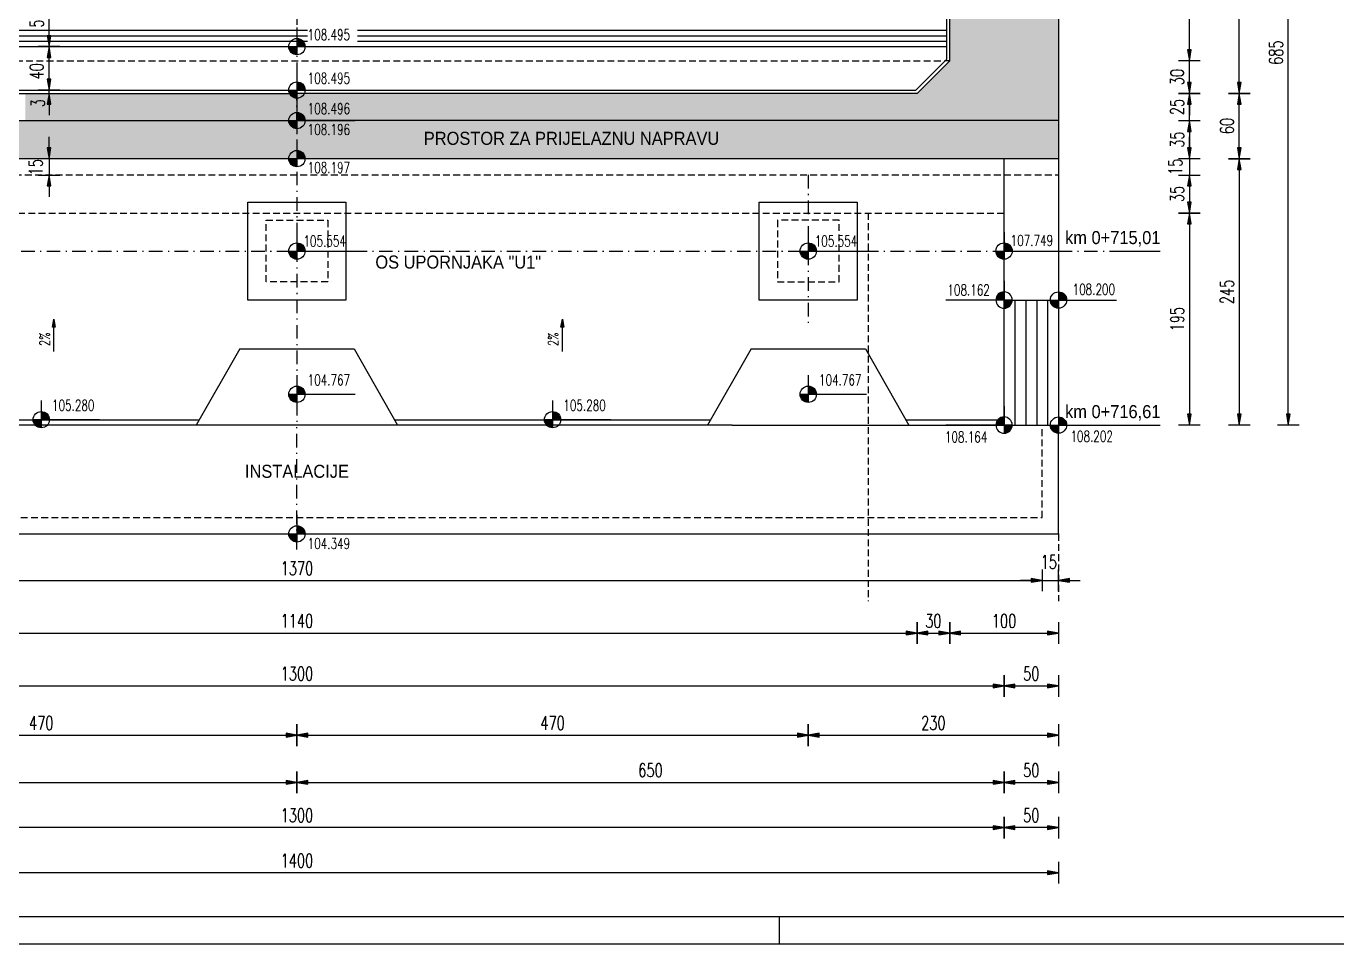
# Model space of a CAD drawing. Extents: x 4294 to 9958, y 64482 to 68154.
# Drawn here: x 7415 to 8620, y 64482 to 65325 of the extents above; entities that cross this region are included whole.
import ezdxf
from ezdxf.enums import TextEntityAlignment as Align

# ---------------------------------------------------------------- set-up
doc = ezdxf.new("R2010")
doc.units = 0
doc.header["$LTSCALE"] = 50
doc.header["$PDMODE"] = 34
doc.header["$PDSIZE"] = 5
doc.linetypes.add('CENTER', pattern=[0.47, 0.25, -0.1, 0.02, -0.1])
doc.linetypes.add('HIDDEN2', pattern=[0.1875, 0.125, -0.0625])
doc.layers.get('DEFPOINTS').update_dxf_attribs({"linetype": 'CONTINUOUS'})
for name, color, linetype in [('BETON', 7, 'CONTINUOUS'), ('BETON tan', 40, 'CONTINUOUS'), ('FILE', 8, 'CONTINUOUS'), ('KOTE', 4, 'CONTINUOUS'), ('NEVIDLJIVO', 9, 'HIDDEN2'), ('OSI', 2, 'CENTER'), ('POM', 9, 'CONTINUOUS'), ('TANKO', 8, 'CONTINUOUS'), ('TEKST', 7, 'CONTINUOUS')]:
    doc.layers.add(name, color=color, linetype=linetype)
doc.styles.add('KOTE', font='romans.shx', dxfattribs={"width": 0.7})
doc.styles.get("Standard").update_dxf_attribs({"font": 'romans.shx', "width": 0.9})
doc.dimstyles.new('M50', dxfattribs={"dimscale": 100, "dimtxt": 0.125, "dimasz": 0.1, "dimexe": 0.4, "dimexo": 2, "dimgap": 0.05, "dimtad": 1, "dimdec": 1, "dimrnd": 0.01, "dimdsep": 46, "dimtxsty": 'KOTE', "dimblk1": 'S', "dimblk2": 'S', "dimsah": 1, "dimcen": 0.4, "dimdle": 0.4, "dimse1": 1, "dimse2": 1, "dimclrd": 8, "dimclre": 251, "dimclrt": 4, "dimadec": 0, "dimazin": 0, "dimtfac": 1, "dimtdec": 1, "dimtmove": 2, "dimatfit": 3, "dimldrblk": 'S', "dimfxl": 0, "dimtvp": 1, "dimtolj": 1, "dimtzin": 4, "dimarcsym": 0})

# ---------------------------------------------------------------- blocks, each defined once
blk = doc.blocks.new('S')
at = {"layer": 'KOTE', "color": 9}
blk.add_line((0, 1), (0, -1), dxfattribs=at)
blk.add_lwpolyline([(-1, 0.17), (-1, -0.17), (0, 0)], close=True, dxfattribs=at)
at = {"layer": 'KOTE', "color": 9, "linetype": 'ByBlock'}
blk.add_solid([(-1, 0.17), (-1, -0.17), (0, 0)], dxfattribs=at)
blk = doc.blocks.new('*D478')
at = {"layer": 'DEFPOINTS', "color": 0}
for p in [(8234, 65263.4), (8484.3, 65263.4), (8364, 65238.4)]:
    blk.add_point(p, dxfattribs=at)
at = {"layer": 'POM', "color": 8, "lineweight": -2}
for p, q in [((8484.3, 65273.4), (8484.3, 65283.4)), ((8484.3, 65238.4), (8484.3, 65263.4)), ((8484.3, 65228.4), (8484.3, 65218.4))]:
    blk.add_line(p, q, dxfattribs=at)
at = {"layer": 'POM', "color": 8, "lineweight": -2, "xscale": 10, "yscale": 10, "zscale": 10}
for p, rotation in [((8484.3, 65263.4), 270), ((8484.3, 65238.4), 90)]:
    blk.add_blockref('S', p, dxfattribs=dict(at, rotation=rotation))
at = {"layer": 'POM', "color": 4, "insert": (8473.1, 65250.9), "char_height": 12.5, "attachment_point": 5, "rotation": 90, "style": 'KOTE'}
blk.add_mtext('\\A1;25', dxfattribs=at)
blk = doc.blocks.new('*D479')
at = {"layer": 'DEFPOINTS', "color": 0}
for p in [(8234, 65263.4), (8530.2, 65263.4), (8364, 65203.4)]:
    blk.add_point(p, dxfattribs=at)
at = {"layer": 'POM', "color": 8, "lineweight": -2}
blk.add_line((8530.2, 65213.4), (8530.2, 65253.4), dxfattribs=at)
at = {"layer": 'POM', "color": 8, "lineweight": -2, "xscale": 10, "yscale": 10, "zscale": 10}
for p, rotation in [((8530.2, 65263.4), 90), ((8530.2, 65203.4), 270)]:
    blk.add_blockref('S', p, dxfattribs=dict(at, rotation=rotation))
at = {"layer": 'POM', "color": 4, "insert": (8518.9, 65233.4), "char_height": 12.5, "attachment_point": 5, "rotation": 90, "style": 'KOTE'}
blk.add_mtext('\\A1;60', dxfattribs=at)
blk = doc.blocks.new('*D480')
at = {"layer": 'DEFPOINTS', "color": 0}
for p in [(8364, 65643.4), (8530.2, 65643.4), (8234, 65263.4)]:
    blk.add_point(p, dxfattribs=at)
at = {"layer": 'POM', "color": 8, "lineweight": -2}
blk.add_line((8530.2, 65273.4), (8530.2, 65633.4), dxfattribs=at)
at = {"layer": 'POM', "color": 8, "lineweight": -2, "xscale": 10, "yscale": 10, "zscale": 10}
for p, rotation in [((8530.2, 65643.4), 90), ((8530.2, 65263.4), 270)]:
    blk.add_blockref('S', p, dxfattribs=dict(at, rotation=rotation))
at = {"layer": 'POM', "color": 4, "insert": (8518.9, 65453.4), "char_height": 12.5, "attachment_point": 5, "rotation": 90, "style": 'KOTE'}
blk.add_mtext('\\A1;380', dxfattribs=at)
blk = doc.blocks.new('*D481')
at = {"layer": 'DEFPOINTS', "color": 0}
for p in [(8264, 65293.4), (8484.3, 65293.4), (8234, 65263.4)]:
    blk.add_point(p, dxfattribs=at)
at = {"layer": 'POM', "color": 8, "lineweight": -2}
for p, q in [((8484.3, 65303.4), (8484.3, 65313.4)), ((8484.3, 65263.4), (8484.3, 65293.4)), ((8484.3, 65253.4), (8484.3, 65243.4))]:
    blk.add_line(p, q, dxfattribs=at)
at = {"layer": 'POM', "color": 8, "lineweight": -2, "xscale": 10, "yscale": 10, "zscale": 10}
for p, rotation in [((8484.3, 65293.4), 270), ((8484.3, 65263.4), 90)]:
    blk.add_blockref('S', p, dxfattribs=dict(at, rotation=rotation))
at = {"layer": 'POM', "color": 4, "insert": (8473.1, 65278.4), "char_height": 12.5, "attachment_point": 5, "rotation": 90, "style": 'KOTE'}
blk.add_mtext('\\A1;30', dxfattribs=at)
blk = doc.blocks.new('*D482')
at = {"layer": 'DEFPOINTS', "color": 0}
for p in [(8364, 65643.4), (8575.2, 65643.4), (8364, 64958.4)]:
    blk.add_point(p, dxfattribs=at)
at = {"layer": 'POM', "color": 8, "lineweight": -2}
blk.add_line((8575.2, 64968.4), (8575.2, 65633.4), dxfattribs=at)
at = {"layer": 'POM', "color": 8, "lineweight": -2, "xscale": 10, "yscale": 10, "zscale": 10}
for p, rotation in [((8575.2, 65643.4), 90), ((8575.2, 64958.4), 270)]:
    blk.add_blockref('S', p, dxfattribs=dict(at, rotation=rotation))
at = {"layer": 'POM', "color": 4, "insert": (8563.9, 65300.9), "char_height": 12.5, "attachment_point": 5, "rotation": 90, "style": 'KOTE'}
blk.add_mtext('\\A1;685', dxfattribs=at)
blk = doc.blocks.new('A$C113171CC')
at = {"layer": 'POM'}
for p, q in [((-161.3, 56.6), (-161.3, 31.6)), ((-168.8, 39.1), (-107.9, 39.1))]:
    blk.add_line(p, q, dxfattribs=at)
at = {"layer": 'POM', "const_width": 7.5}
for points in [[(-165.1, 39.1, 0.414214), (-161.3, 35.3, 0.414214)], [(-157.6, 39.1, 0.414214), (-161.3, 42.8, 1)]]:
    blk.add_lwpolyline(points, format="xyb", dxfattribs=at)
at = {"layer": 'POM'}
blk.add_circle((-161.3, 39.1), 7.5, dxfattribs=at)
blk = doc.blocks.new('STR')
at = {"layer": 'KOTE', "color": 9}
blk.add_lwpolyline([(-1, 0.17), (-1, -0.17), (0, 0)], close=True, dxfattribs=at)
at = {"layer": 'KOTE', "color": 9, "linetype": 'ByBlock'}
blk.add_solid([(-1, 0.17), (-1, -0.17), (0, 0)], dxfattribs=at)
blk = doc.blocks.new('*D489')
at = {"layer": 'BETON tan', "color": 8, "lineweight": -2}
blk.add_line((8484.3, 65228.4), (8484.3, 65213.4), dxfattribs=at)
at = {"layer": 'DEFPOINTS', "color": 0}
for p in [(8364, 65238.4), (8364, 65203.4), (8484.3, 65203.4)]:
    blk.add_point(p, dxfattribs=at)
at = {"layer": 'BETON tan', "color": 8, "lineweight": -2, "xscale": 10, "yscale": 10, "zscale": 10}
for p, rotation in [((8484.3, 65238.4), 90), ((8484.3, 65203.4), 270)]:
    blk.add_blockref('S', p, dxfattribs=dict(at, rotation=rotation))
at = {"layer": 'BETON tan', "color": 4, "insert": (8473.1, 65220.9), "char_height": 12.5, "attachment_point": 5, "rotation": 90, "style": 'KOTE'}
blk.add_mtext('\\A1;35', dxfattribs=at)
blk = doc.blocks.new('*D490')
at = {"layer": 'BETON tan', "color": 8, "lineweight": -2}
blk.add_line((8484.3, 65143.4), (8484.3, 64968.4), dxfattribs=at)
at = {"layer": 'DEFPOINTS', "color": 0}
for p in [(8314, 65153.4), (8364, 64958.4), (8484.3, 64958.4)]:
    blk.add_point(p, dxfattribs=at)
at = {"layer": 'BETON tan', "color": 8, "lineweight": -2, "xscale": 10, "yscale": 10, "zscale": 10}
for p, rotation in [((8484.3, 65153.4), 90), ((8484.3, 64958.4), 270)]:
    blk.add_blockref('S', p, dxfattribs=dict(at, rotation=rotation))
at = {"layer": 'BETON tan', "color": 4, "insert": (8473.1, 65055.9), "char_height": 12.5, "attachment_point": 5, "rotation": 90, "style": 'KOTE'}
blk.add_mtext('\\A1;195', dxfattribs=at)
blk = doc.blocks.new('*D491')
at = {"layer": 'BETON tan', "color": 8, "lineweight": -2}
blk.add_line((8530.2, 65193.4), (8530.2, 64968.4), dxfattribs=at)
at = {"layer": 'DEFPOINTS', "color": 0}
for p in [(8364, 65203.4), (8457.5, 64958.4), (8530.2, 64958.4)]:
    blk.add_point(p, dxfattribs=at)
at = {"layer": 'BETON tan', "color": 8, "lineweight": -2, "xscale": 10, "yscale": 10, "zscale": 10}
for p, rotation in [((8530.2, 65203.4), 90), ((8530.2, 64958.4), 270)]:
    blk.add_blockref('S', p, dxfattribs=dict(at, rotation=rotation))
at = {"layer": 'BETON tan', "color": 4, "insert": (8518.9, 65080.9), "char_height": 12.5, "attachment_point": 5, "rotation": 90, "style": 'KOTE'}
blk.add_mtext('\\A1;245', dxfattribs=at)
blk = doc.blocks.new('*D492')
at = {"layer": 'BETON tan', "color": 8, "lineweight": -2}
blk.add_line((7104, 64767.3), (8224, 64767.3), dxfattribs=at)
at = {"layer": 'DEFPOINTS', "color": 0}
for p in [(7094, 65263.4), (8234, 65263.4), (8234, 64767.3)]:
    blk.add_point(p, dxfattribs=at)
at = {"layer": 'BETON tan', "color": 8, "lineweight": -2, "xscale": 10, "yscale": 10, "zscale": 10, "rotation": 180}
blk.add_blockref('S', (7094, 64767.3), dxfattribs=at)
at = {"layer": 'BETON tan', "color": 8, "lineweight": -2, "xscale": 10, "yscale": 10, "zscale": 10}
blk.add_blockref('S', (8234, 64767.3), dxfattribs=at)
at = {"layer": 'BETON tan', "color": 4, "insert": (7664, 64778.5), "char_height": 12.5, "attachment_point": 5, "style": 'KOTE'}
blk.add_mtext('\\A1;1140', dxfattribs=at)
blk = doc.blocks.new('*D493')
at = {"layer": 'BETON tan', "color": 8, "lineweight": -2}
blk.add_line((8244, 64767.3), (8254, 64767.3), dxfattribs=at)
at = {"layer": 'DEFPOINTS', "color": 0}
for p in [(8264, 65293.4), (8234, 65263.4), (8264, 64767.3)]:
    blk.add_point(p, dxfattribs=at)
at = {"layer": 'BETON tan', "color": 8, "lineweight": -2, "xscale": 10, "yscale": 10, "zscale": 10, "rotation": 180}
blk.add_blockref('S', (8234, 64767.3), dxfattribs=at)
at = {"layer": 'BETON tan', "color": 8, "lineweight": -2, "xscale": 10, "yscale": 10, "zscale": 10}
blk.add_blockref('S', (8264, 64767.3), dxfattribs=at)
at = {"layer": 'BETON tan', "color": 4, "insert": (8249, 64778.5), "char_height": 12.5, "attachment_point": 5, "style": 'KOTE'}
blk.add_mtext('\\A1;30', dxfattribs=at)
blk = doc.blocks.new('*D495')
at = {"layer": 'DEFPOINTS', "color": 0}
for p in [(7194, 65048.4), (7664, 64928.4), (7664, 64673.4)]:
    blk.add_point(p, dxfattribs=at)
at = {"layer": 'POM', "color": 8, "lineweight": -2}
blk.add_line((7204, 64673.4), (7654, 64673.4), dxfattribs=at)
at = {"layer": 'POM', "color": 8, "lineweight": -2, "xscale": 10, "yscale": 10, "zscale": 10, "rotation": 180}
blk.add_blockref('S', (7194, 64673.4), dxfattribs=at)
at = {"layer": 'POM', "color": 8, "lineweight": -2, "xscale": 10, "yscale": 10, "zscale": 10}
blk.add_blockref('S', (7664, 64673.4), dxfattribs=at)
at = {"layer": 'POM', "color": 4, "insert": (7429, 64684.7), "char_height": 12.5, "attachment_point": 5, "style": 'KOTE'}
blk.add_mtext('\\A1;470', dxfattribs=at)
blk = doc.blocks.new('*D496')
at = {"layer": 'DEFPOINTS', "color": 0}
for p in [(8134, 65048.4), (7664, 64928.4), (8134, 64673.4)]:
    blk.add_point(p, dxfattribs=at)
at = {"layer": 'POM', "color": 8, "lineweight": -2}
blk.add_line((7674, 64673.4), (8124, 64673.4), dxfattribs=at)
at = {"layer": 'POM', "color": 8, "lineweight": -2, "xscale": 10, "yscale": 10, "zscale": 10, "rotation": 180}
blk.add_blockref('S', (7664, 64673.4), dxfattribs=at)
at = {"layer": 'POM', "color": 8, "lineweight": -2, "xscale": 10, "yscale": 10, "zscale": 10}
blk.add_blockref('S', (8134, 64673.4), dxfattribs=at)
at = {"layer": 'POM', "color": 4, "insert": (7899, 64684.7), "char_height": 12.5, "attachment_point": 5, "style": 'KOTE'}
blk.add_mtext('\\A1;470', dxfattribs=at)
blk = doc.blocks.new('*D497')
at = {"layer": 'DEFPOINTS', "color": 0}
for p in [(8134, 65048.4), (8364, 64858.4), (8364, 64673.4)]:
    blk.add_point(p, dxfattribs=at)
at = {"layer": 'POM', "color": 8, "lineweight": -2}
blk.add_line((8144, 64673.4), (8354, 64673.4), dxfattribs=at)
at = {"layer": 'POM', "color": 8, "lineweight": -2, "xscale": 10, "yscale": 10, "zscale": 10, "rotation": 180}
blk.add_blockref('S', (8134, 64673.4), dxfattribs=at)
at = {"layer": 'POM', "color": 8, "lineweight": -2, "xscale": 10, "yscale": 10, "zscale": 10}
blk.add_blockref('S', (8364, 64673.4), dxfattribs=at)
at = {"layer": 'POM', "color": 4, "insert": (8249, 64684.7), "char_height": 12.5, "attachment_point": 5, "style": 'KOTE'}
blk.add_mtext('\\A1;230', dxfattribs=at)
blk = doc.blocks.new('*D498')
at = {"layer": 'BETON tan', "color": 8, "lineweight": -2}
blk.add_line((7024, 64718.7), (8304, 64718.7), dxfattribs=at)
at = {"layer": 'DEFPOINTS', "color": 0}
for p in [(7014, 65203.4), (8314, 64958.4), (8314, 64718.7)]:
    blk.add_point(p, dxfattribs=at)
at = {"layer": 'BETON tan', "color": 8, "lineweight": -2, "xscale": 10, "yscale": 10, "zscale": 10, "rotation": 180}
blk.add_blockref('S', (7014, 64718.7), dxfattribs=at)
at = {"layer": 'BETON tan', "color": 8, "lineweight": -2, "xscale": 10, "yscale": 10, "zscale": 10}
blk.add_blockref('S', (8314, 64718.7), dxfattribs=at)
at = {"layer": 'BETON tan', "color": 4, "insert": (7664, 64730), "char_height": 12.5, "attachment_point": 5, "style": 'KOTE'}
blk.add_mtext('\\A1;1300', dxfattribs=at)
blk = doc.blocks.new('*D499')
at = {"layer": 'BETON tan', "color": 8, "lineweight": -2}
blk.add_line((8324, 64718.7), (8354, 64718.7), dxfattribs=at)
at = {"layer": 'DEFPOINTS', "color": 0}
for p in [(8314, 64958.4), (8364, 64858.4), (8364, 64718.7)]:
    blk.add_point(p, dxfattribs=at)
at = {"layer": 'BETON tan', "color": 8, "lineweight": -2, "xscale": 10, "yscale": 10, "zscale": 10, "rotation": 180}
blk.add_blockref('S', (8314, 64718.7), dxfattribs=at)
at = {"layer": 'BETON tan', "color": 8, "lineweight": -2, "xscale": 10, "yscale": 10, "zscale": 10}
blk.add_blockref('S', (8364, 64718.7), dxfattribs=at)
at = {"layer": 'BETON tan', "color": 4, "insert": (8339, 64730), "char_height": 12.5, "attachment_point": 5, "style": 'KOTE'}
blk.add_mtext('\\A1;50', dxfattribs=at)
blk = doc.blocks.new('*D500')
at = {"layer": 'BETON tan', "color": 8, "lineweight": -2}
blk.add_line((7024, 64630), (7654, 64630), dxfattribs=at)
at = {"layer": 'DEFPOINTS', "color": 0}
for p in [(7014, 64958.4), (7664, 64928.4), (7664, 64630)]:
    blk.add_point(p, dxfattribs=at)
at = {"layer": 'BETON tan', "color": 8, "lineweight": -2, "xscale": 10, "yscale": 10, "zscale": 10, "rotation": 180}
blk.add_blockref('S', (7014, 64630), dxfattribs=at)
at = {"layer": 'BETON tan', "color": 8, "lineweight": -2, "xscale": 10, "yscale": 10, "zscale": 10}
blk.add_blockref('S', (7664, 64630), dxfattribs=at)
at = {"layer": 'BETON tan', "color": 4, "insert": (7339, 64641.2), "char_height": 12.5, "attachment_point": 5, "style": 'KOTE'}
blk.add_mtext('\\A1;650', dxfattribs=at)
blk = doc.blocks.new('*D501')
at = {"layer": 'BETON tan', "color": 8, "lineweight": -2}
blk.add_line((7674, 64630), (8304, 64630), dxfattribs=at)
at = {"layer": 'DEFPOINTS', "color": 0}
for p in [(8314, 64958.4), (7664, 64928.4), (8314, 64630)]:
    blk.add_point(p, dxfattribs=at)
at = {"layer": 'BETON tan', "color": 8, "lineweight": -2, "xscale": 10, "yscale": 10, "zscale": 10, "rotation": 180}
blk.add_blockref('S', (7664, 64630), dxfattribs=at)
at = {"layer": 'BETON tan', "color": 8, "lineweight": -2, "xscale": 10, "yscale": 10, "zscale": 10}
blk.add_blockref('S', (8314, 64630), dxfattribs=at)
at = {"layer": 'BETON tan', "color": 4, "insert": (7989, 64641.2), "char_height": 12.5, "attachment_point": 5, "style": 'KOTE'}
blk.add_mtext('\\A1;650', dxfattribs=at)
blk = doc.blocks.new('*D502')
at = {"layer": 'BETON tan', "color": 8, "lineweight": -2}
blk.add_line((8324, 64630), (8354, 64630), dxfattribs=at)
at = {"layer": 'DEFPOINTS', "color": 0}
for p in [(8314, 64958.4), (8364, 64858.4), (8364, 64630)]:
    blk.add_point(p, dxfattribs=at)
at = {"layer": 'BETON tan', "color": 8, "lineweight": -2, "xscale": 10, "yscale": 10, "zscale": 10, "rotation": 180}
blk.add_blockref('S', (8314, 64630), dxfattribs=at)
at = {"layer": 'BETON tan', "color": 8, "lineweight": -2, "xscale": 10, "yscale": 10, "zscale": 10}
blk.add_blockref('S', (8364, 64630), dxfattribs=at)
at = {"layer": 'BETON tan', "color": 4, "insert": (8339, 64641.2), "char_height": 12.5, "attachment_point": 5, "style": 'KOTE'}
blk.add_mtext('\\A1;50', dxfattribs=at)
blk = doc.blocks.new('*D503')
at = {"layer": 'BETON tan', "color": 8, "lineweight": -2}
blk.add_line((8354, 64588.4), (8324, 64588.4), dxfattribs=at)
at = {"layer": 'DEFPOINTS', "color": 0}
for p in [(8314, 64958.4), (8364, 64858.4), (8314, 64588.4)]:
    blk.add_point(p, dxfattribs=at)
at = {"layer": 'BETON tan', "color": 8, "lineweight": -2, "xscale": 10, "yscale": 10, "zscale": 10, "rotation": 180}
blk.add_blockref('S', (8314, 64588.4), dxfattribs=at)
at = {"layer": 'BETON tan', "color": 8, "lineweight": -2, "xscale": 10, "yscale": 10, "zscale": 10}
blk.add_blockref('S', (8364, 64588.4), dxfattribs=at)
at = {"layer": 'BETON tan', "color": 4, "insert": (8339, 64599.7), "char_height": 12.5, "attachment_point": 5, "style": 'KOTE'}
blk.add_mtext('\\A1;50', dxfattribs=at)
blk = doc.blocks.new('*D504')
at = {"layer": 'BETON tan', "color": 8, "lineweight": -2}
blk.add_line((8304, 64588.4), (7024, 64588.4), dxfattribs=at)
at = {"layer": 'DEFPOINTS', "color": 0}
for p in [(7014, 64958.4), (8314, 64958.4), (7014, 64588.4)]:
    blk.add_point(p, dxfattribs=at)
at = {"layer": 'BETON tan', "color": 8, "lineweight": -2, "xscale": 10, "yscale": 10, "zscale": 10, "rotation": 180}
blk.add_blockref('S', (7014, 64588.4), dxfattribs=at)
at = {"layer": 'BETON tan', "color": 8, "lineweight": -2, "xscale": 10, "yscale": 10, "zscale": 10}
blk.add_blockref('S', (8314, 64588.4), dxfattribs=at)
at = {"layer": 'BETON tan', "color": 4, "insert": (7664, 64599.7), "char_height": 12.5, "attachment_point": 5, "style": 'KOTE'}
blk.add_mtext('\\A1;1300', dxfattribs=at)
blk = doc.blocks.new('*D506')
at = {"layer": 'BETON tan', "color": 8, "lineweight": -2}
for p, q in [((7436.2, 65213.4), (7436.2, 65223.4)), ((7436.2, 65203.4), (7436.2, 65188.4)), ((7436.2, 65178.4), (7436.2, 65168.4))]:
    blk.add_line(p, q, dxfattribs=at)
at = {"layer": 'DEFPOINTS', "color": 0}
for p in [(7436.8, 65203.4), (7436.2, 65188.4), (7436.8, 65188.4)]:
    blk.add_point(p, dxfattribs=at)
at = {"layer": 'BETON tan', "color": 8, "lineweight": -2, "xscale": 10, "yscale": 10, "zscale": 10}
for p, rotation in [((7436.2, 65203.4), 270), ((7436.2, 65188.4), 90)]:
    blk.add_blockref('S', p, dxfattribs=dict(at, rotation=rotation))
at = {"layer": 'BETON tan', "color": 4, "insert": (7424, 65195.6), "char_height": 12.5, "attachment_point": 5, "rotation": 90, "style": 'KOTE'}
blk.add_mtext('\\A1;15', dxfattribs=at)
blk = doc.blocks.new('*D507')
at = {"layer": 'BETON tan', "color": 8, "lineweight": -2}
blk.add_line((8484.3, 65303.4), (8484.3, 65633.4), dxfattribs=at)
at = {"layer": 'DEFPOINTS', "color": 0}
for p in [(8457.5, 65643.4), (8484.3, 65643.4), (8264, 65293.4)]:
    blk.add_point(p, dxfattribs=at)
at = {"layer": 'BETON tan', "color": 8, "lineweight": -2, "xscale": 10, "yscale": 10, "zscale": 10}
for p, rotation in [((8484.3, 65643.4), 90), ((8484.3, 65293.4), 270)]:
    blk.add_blockref('S', p, dxfattribs=dict(at, rotation=rotation))
at = {"layer": 'BETON tan', "color": 4, "insert": (8473.1, 65468.4), "char_height": 12.5, "attachment_point": 5, "rotation": 90, "style": 'KOTE'}
blk.add_mtext('\\A1;350', dxfattribs=at)
blk = doc.blocks.new('*D508')
at = {"layer": 'BETON tan', "color": 8, "lineweight": -2}
for p, q in [((7436.2, 65276.4), (7436.2, 65286.4)), ((7436.2, 65263.4), (7436.2, 65266.4)), ((7436.2, 65253.4), (7436.2, 65243.4))]:
    blk.add_line(p, q, dxfattribs=at)
at = {"layer": 'DEFPOINTS', "color": 0}
for p in [(7436.2, 65266.4), (7440.2, 65266.4), (7440.2, 65263.4)]:
    blk.add_point(p, dxfattribs=at)
at = {"layer": 'BETON tan', "color": 8, "lineweight": -2, "xscale": 10, "yscale": 10, "zscale": 10}
for p, rotation in [((7436.2, 65266.4), 270), ((7436.2, 65263.4), 90)]:
    blk.add_blockref('S', p, dxfattribs=dict(at, rotation=rotation))
at = {"layer": 'BETON tan', "color": 4, "insert": (7425.9, 65254.4), "char_height": 12.5, "attachment_point": 5, "rotation": 90, "style": 'KOTE'}
blk.add_mtext('\\A1;3', dxfattribs=at)
blk = doc.blocks.new('*D509')
at = {"layer": 'BETON tan', "color": 8, "lineweight": -2}
blk.add_line((7436.2, 65276.4), (7436.2, 65296.4), dxfattribs=at)
at = {"layer": 'DEFPOINTS', "color": 0}
for p in [(7436.2, 65306.4), (7436.2, 65306.4), (7440.2, 65266.4)]:
    blk.add_point(p, dxfattribs=at)
at = {"layer": 'BETON tan', "color": 8, "lineweight": -2, "xscale": 10, "yscale": 10, "zscale": 10}
for p, rotation in [((7436.2, 65306.4), 90), ((7436.2, 65266.4), 270)]:
    blk.add_blockref('S', p, dxfattribs=dict(at, rotation=rotation))
at = {"layer": 'BETON tan', "color": 4, "insert": (7424.8, 65283.7), "char_height": 12.5, "attachment_point": 5, "rotation": 90, "style": 'KOTE'}
blk.add_mtext('\\A1;40', dxfattribs=at)
blk = doc.blocks.new('*D510')
at = {"layer": 'BETON tan', "color": 8, "lineweight": -2}
blk.add_line((7436.2, 65316.4), (7436.2, 65346.4), dxfattribs=at)
at = {"layer": 'DEFPOINTS', "color": 0}
for p in [(7436.2, 65356.4), (7436.2, 65356.4), (7436.2, 65306.4)]:
    blk.add_point(p, dxfattribs=at)
at = {"layer": 'BETON tan', "color": 8, "lineweight": -2, "xscale": 10, "yscale": 10, "zscale": 10}
for p, rotation in [((7436.2, 65356.4), 90), ((7436.2, 65306.4), 270)]:
    blk.add_blockref('S', p, dxfattribs=dict(at, rotation=rotation))
at = {"layer": 'BETON tan', "color": 4, "insert": (7424.9, 65331.4), "char_height": 12.5, "attachment_point": 5, "rotation": 90, "style": 'KOTE'}
blk.add_mtext('\\A1;50', dxfattribs=at)
blk = doc.blocks.new('*D514')
at = {"layer": 'BETON tan', "color": 8, "lineweight": -2}
blk.add_line((8274, 64767.3), (8354, 64767.3), dxfattribs=at)
at = {"layer": 'DEFPOINTS', "color": 0}
for p in [(8264, 65293.4), (8364, 64858.4), (8364, 64767.3)]:
    blk.add_point(p, dxfattribs=at)
at = {"layer": 'BETON tan', "color": 8, "lineweight": -2, "xscale": 10, "yscale": 10, "zscale": 10, "rotation": 180}
blk.add_blockref('S', (8264, 64767.3), dxfattribs=at)
at = {"layer": 'BETON tan', "color": 8, "lineweight": -2, "xscale": 10, "yscale": 10, "zscale": 10}
blk.add_blockref('S', (8364, 64767.3), dxfattribs=at)
at = {"layer": 'BETON tan', "color": 4, "insert": (8314, 64778.5), "char_height": 12.5, "attachment_point": 5, "style": 'KOTE'}
blk.add_mtext('\\A1;100', dxfattribs=at)
blk = doc.blocks.new('*D615')
at = {"layer": 'BETON tan', "color": 8, "lineweight": -2}
for p, q in [((8484.3, 65213.4), (8484.3, 65223.4)), ((8484.3, 65203.4), (8484.3, 65188.4)), ((8484.3, 65178.4), (8484.3, 65168.4))]:
    blk.add_line(p, q, dxfattribs=at)
at = {"layer": 'DEFPOINTS', "color": 0}
for p in [(8364, 65203.4), (8364, 65188.4), (8484.3, 65188.4)]:
    blk.add_point(p, dxfattribs=at)
at = {"layer": 'BETON tan', "color": 8, "lineweight": -2, "xscale": 10, "yscale": 10, "zscale": 10}
for p, rotation in [((8484.3, 65203.4), 270), ((8484.3, 65188.4), 90)]:
    blk.add_blockref('S', p, dxfattribs=dict(at, rotation=rotation))
at = {"layer": 'BETON tan', "color": 4, "insert": (8471.4, 65195.9), "char_height": 12.5, "attachment_point": 5, "rotation": 90, "style": 'KOTE'}
blk.add_mtext('\\A1;15', dxfattribs=at)
blk = doc.blocks.new('*D616')
at = {"layer": 'BETON tan', "color": 8, "lineweight": -2}
blk.add_line((8484.3, 65178.4), (8484.3, 65163.4), dxfattribs=at)
at = {"layer": 'DEFPOINTS', "color": 0}
for p in [(8364, 65188.4), (8314, 65153.4), (8484.3, 65153.4)]:
    blk.add_point(p, dxfattribs=at)
at = {"layer": 'BETON tan', "color": 8, "lineweight": -2, "xscale": 10, "yscale": 10, "zscale": 10}
for p, rotation in [((8484.3, 65188.4), 90), ((8484.3, 65153.4), 270)]:
    blk.add_blockref('S', p, dxfattribs=dict(at, rotation=rotation))
at = {"layer": 'BETON tan', "color": 4, "insert": (8473.1, 65170.9), "char_height": 12.5, "attachment_point": 5, "rotation": 90, "style": 'KOTE'}
blk.add_mtext('\\A1;35', dxfattribs=at)
blk = doc.blocks.new('*D635')
at = {"layer": 'BETON tan', "color": 8, "lineweight": -2}
blk.add_line((8354, 64546.9), (6974, 64546.9), dxfattribs=at)
at = {"layer": 'DEFPOINTS', "color": 0}
for p in [(6964, 64858.4), (8364, 64858.4), (6964, 64546.9)]:
    blk.add_point(p, dxfattribs=at)
at = {"layer": 'BETON tan', "color": 8, "lineweight": -2, "xscale": 10, "yscale": 10, "zscale": 10, "rotation": 180}
blk.add_blockref('S', (6964, 64546.9), dxfattribs=at)
at = {"layer": 'BETON tan', "color": 8, "lineweight": -2, "xscale": 10, "yscale": 10, "zscale": 10}
blk.add_blockref('S', (8364, 64546.9), dxfattribs=at)
at = {"layer": 'BETON tan', "color": 4, "insert": (7664, 64558.1), "char_height": 12.5, "attachment_point": 5, "style": 'KOTE'}
blk.add_mtext('\\A1;1400', dxfattribs=at)
blk = doc.blocks.new('*D637')
at = {"layer": 'DEFPOINTS', "color": 0}
for p in [(6979, 64873.4), (8349, 64873.4), (8349, 64815.7)]:
    blk.add_point(p, dxfattribs=at)
at = {"layer": 'POM', "color": 8, "lineweight": -2}
blk.add_line((6989, 64815.7), (8339, 64815.7), dxfattribs=at)
at = {"layer": 'POM', "color": 8, "lineweight": -2, "xscale": 10, "yscale": 10, "zscale": 10, "rotation": 180}
blk.add_blockref('S', (6979, 64815.7), dxfattribs=at)
at = {"layer": 'POM', "color": 8, "lineweight": -2, "xscale": 10, "yscale": 10, "zscale": 10}
blk.add_blockref('S', (8349, 64815.7), dxfattribs=at)
at = {"layer": 'POM', "color": 4, "insert": (7664, 64826.9), "char_height": 12.5, "attachment_point": 5, "style": 'KOTE'}
blk.add_mtext('\\A1;1370', dxfattribs=at)
blk = doc.blocks.new('*D638')
at = {"layer": 'DEFPOINTS', "color": 0}
for p in [(8349, 64873.4), (8364, 64815.7), (8364, 64796.7)]:
    blk.add_point(p, dxfattribs=at)
at = {"layer": 'POM', "color": 8, "lineweight": -2}
for p, q in [((8339, 64815.7), (8329, 64815.7)), ((8349, 64815.7), (8364, 64815.7)), ((8374, 64815.7), (8384, 64815.7))]:
    blk.add_line(p, q, dxfattribs=at)
at = {"layer": 'POM', "color": 8, "lineweight": -2, "xscale": 10, "yscale": 10, "zscale": 10}
blk.add_blockref('S', (8349, 64815.7), dxfattribs=at)
at = {"layer": 'POM', "color": 8, "lineweight": -2, "xscale": 10, "yscale": 10, "zscale": 10, "rotation": 180}
blk.add_blockref('S', (8364, 64815.7), dxfattribs=at)
at = {"layer": 'POM', "color": 4, "insert": (8355.1, 64832.6), "char_height": 12.5, "attachment_point": 5, "style": 'KOTE'}
blk.add_mtext('\\A1;15', dxfattribs=at)

msp = doc.modelspace()

# ---------------------------------------------------------------- hatches: boundary and pattern name
at = {"layer": 'BETON tan'}
h = msp.add_hatch(dxfattribs=at)
h.set_pattern_fill('DOTS', color=256, style=0)
h.paths.add_polyline_path([(8264.02, 65643.45), (8364.02, 65643.45), (8364.02, 65238.45), (8264.02, 65238.45)])
h.paths.add_polyline_path([(8319.6, 65408.91), (8319.6, 65435.74), (8302.86, 65435.74), (8302.86, 65408.91)], flags=24)
h.paths.add_polyline_path([(8291.37, 65626.36), (8336.7, 65626.36), (8336.7, 65641.36), (8291.37, 65641.36)], flags=24)
h = msp.add_hatch(dxfattribs=at)
h.set_pattern_fill('DOTS', color=256, style=0)
h.paths.add_polyline_path([(8264.02, 65238.45), (8264.02, 65293.45), (8234.02, 65263.45), (7913.53, 65263.45), (7913.53, 65238.45)])
h = msp.add_hatch(dxfattribs=at)
h.set_pattern_fill('DOTS', color=256, style=0)
h.paths.add_polyline_path([(7414.5, 65238.45), (7913.53, 65238.45), (7913.53, 65263.45), (7414.5, 65263.45)])
h.paths.add_polyline_path([(7416.52, 65248.34), (7416.52, 65260.42), (7435.27, 65260.42), (7435.27, 65248.34)], flags=24)
h.paths.add_polyline_path([(7673.42, 65241.87), (7718.75, 65241.87), (7718.75, 65256.87), (7673.42, 65256.87)], flags=24)
h = msp.add_hatch(dxfattribs=at)
h.set_pattern_fill('DOTS', color=256, scale=2, style=0)
h.paths.add_polyline_path([(7927.14, 65203.45), (7400.89, 65203.45), (7400.89, 65238.45), (7927.14, 65238.45)])
h.paths.add_polyline_path([(7778.81, 65231.25), (8054.05, 65231.25), (8054.05, 65212.84), (7778.81, 65212.84)], flags=9)
h.paths.add_polyline_path([(7673.42, 65222.72), (7718.75, 65222.72), (7718.75, 65237.72), (7673.42, 65237.72)], flags=24)
h = msp.add_hatch(dxfattribs=at)
h.set_pattern_fill('DOTS', color=256, scale=2, style=0)
h.paths.add_polyline_path([(8364.02, 65203.45), (7927.14, 65203.45), (7927.14, 65238.45), (8364.02, 65238.45)])
h.paths.add_polyline_path([(7778.81, 65231.25), (8054.05, 65231.25), (8054.05, 65212.84), (7778.81, 65212.84)], flags=9)

# ---------------------------------------------------------------- linework, layer by layer
at = {"layer": 'BETON'}
for p, q in [((8264.02, 65293.45), (8264.02, 65643.45)), ((8364.02, 65643.45), (8364.02, 65203.45)), ((8234.02, 65263.45), (8264.02, 65293.45)), ((7094.02, 65263.45), (7664.02, 65263.45)), ((8234.02, 65263.45), (7664.02, 65263.45)), ((6964.02, 65238.45), (7664.02, 65238.45)), ((8364.02, 65238.45), (7664.02, 65238.45)), ((7014.02, 65203.45), (8314.02, 65203.45)), ((8314.02, 65203.45), (8364.02, 65203.45))]:
    msp.add_line(p, q, dxfattribs=at)
for points in [[(4294.49, 64481.61), (9957.6, 64481.61), (9957.6, 68153.83), (4294.49, 68153.83)], [(4419.49, 64506.61), (9932.6, 64506.61), (9932.6, 68128.83), (4419.49, 68128.83)]]:
    msp.add_lwpolyline(points, close=True, dxfattribs=at)
at = {"layer": 'BETON tan'}
for p, q in [((8261.02, 65643.45), (8261.02, 65294.69)), ((7067.02, 65306.45), (8261.02, 65306.45)), ((8232.77, 65266.45), (8261.02, 65294.69)), ((8264.02, 65293.45), (8259.77, 65293.45)), ((7095.26, 65266.45), (8232.77, 65266.45)), ((8314.02, 64958.45), (8314.02, 65203.45)), ((8364.02, 65203.45), (8364.02, 64958.45)), ((8314.02, 65073.45), (8364.02, 65073.45)), ((7611.52, 65028.45), (7571.52, 64958.45)), ((7611.52, 65028.45), (7716.52, 65028.45)), ((7716.52, 65028.45), (7756.52, 64958.45)), ((8081.52, 65028.45), (8041.52, 64958.45)), ((8081.52, 65028.45), (8186.52, 65028.45)), ((8186.52, 65028.45), (8226.52, 64958.45)), ((8064.02, 64958.45), (7264.02, 64958.45)), ((7283.66, 64963.45), (7574.37, 64963.45)), ((7753.66, 64963.45), (8044.37, 64963.45)), ((8064.02, 64958.45), (8364.02, 64958.45)), ((8223.66, 64963.45), (8314.02, 64963.45)), ((8364.02, 64858.45), (8364.02, 64958.45)), ((6964.02, 64858.45), (8364.02, 64858.45))]:
    msp.add_line(p, q, dxfattribs=at)
for points in [[(7619.02, 65163.45), (7709.02, 65163.45), (7709.02, 65073.45), (7619.02, 65073.45)], [(8089.02, 65163.45), (8179.02, 65163.45), (8179.02, 65073.45), (8089.02, 65073.45)]]:
    msp.add_lwpolyline(points, close=True, dxfattribs=at)
at = {"layer": 'FILE'}
msp.add_line((8107.6, 64481.61), (8107.6, 64506.61), dxfattribs=at)
at = {"layer": 'NEVIDLJIVO'}
for p, q in [((7068.26, 65293.45), (8259.77, 65293.45)), ((6964.02, 65188.45), (8364.02, 65188.45)), ((7014.02, 65153.45), (8314.02, 65153.45)), ((8189.02, 65153.45), (8189.02, 64796.72)), ((8349.02, 64873.45), (8349.02, 64958.45)), ((6979.02, 64873.45), (8349.02, 64873.45)), ((8364.02, 64858.45), (8364.02, 64796.72))]:
    msp.add_line(p, q, dxfattribs=at)
for points in [[(7692.4, 65090.07), (7635.64, 65090.07), (7635.64, 65146.83), (7692.4, 65146.83)], [(8105.64, 65090.07), (8162.4, 65090.07), (8162.4, 65146.83), (8105.64, 65146.83)]]:
    msp.add_lwpolyline(points, close=True, dxfattribs=at)
at = {"layer": 'OSI'}
for p, q in [((7664.02, 65973.45), (7664.02, 65233.45)), ((7664.02, 65233.45), (7664.02, 65263.45)), ((7664.02, 65238.45), (7664.02, 64958.45)), ((8134.02, 65188.45), (8134.02, 65048.45)), ((6964.02, 65118.45), (8364.02, 65118.45)), ((8364.02, 65118.45), (8414.02, 65118.45)), ((7664.02, 64844.03), (7664.02, 64958.45))]:
    msp.add_line(p, q, dxfattribs=at)
at = {"layer": 'POM'}
for p, q in [((7067.02, 65321.45), (7673.61, 65321.45)), ((7067.02, 65316.45), (7673.61, 65316.45)), ((7719.6, 65321.45), (8261.02, 65321.45)), ((7719.6, 65316.45), (8261.02, 65316.45)), ((7067.02, 65311.45), (7673.61, 65311.45)), ((7719.6, 65311.45), (8261.02, 65311.45)), ((8414.02, 65118.45), (8457.49, 65118.45)), ((8324.02, 65073.45), (8324.02, 64958.45)), ((8334.02, 65073.45), (8334.02, 64958.45)), ((8344.02, 65073.45), (8344.02, 64958.45)), ((8354.02, 65073.45), (8354.02, 64958.45)), ((8364.02, 64958.45), (8457.49, 64958.45))]:
    msp.add_line(p, q, dxfattribs=at)
at = {"layer": 'TANKO'}
for p, q in [((7440.55, 65026.01), (7440.55, 65056.01)), ((7907.99, 65026.01), (7907.99, 65056.01))]:
    msp.add_line(p, q, dxfattribs=at)

# ---------------------------------------------------------------- block references
at = {"layer": 'KOTE', "xscale": -7.5, "yscale": 7.5, "zscale": 7.5, "rotation": 270}
for p in [(7440.55, 65056.01), (7907.99, 65056.01)]:
    msp.add_blockref('STR', p, dxfattribs=at)
at = {"layer": 'POM'}
for p in [(7825.32, 65267.37), (7825.32, 65227.37), (7825.32, 65199.37), (7825.32, 65164.37), (7825.32, 65079.37), (8295.32, 65079.37), (8475.32, 65079.37), (7825.32, 64947.71), (8295.32, 64947.71), (7590.32, 64924.37), (8060.32, 64924.37), (7825.32, 64819.37)]:
    msp.add_blockref('A$C113171CC', p, dxfattribs=at)
at = {"layer": 'POM', "xscale": -1, "rotation": 359.9999999999984}
for p in [(8152.71, 65034.37), (8152.71, 64919.37)]:
    msp.add_blockref('A$C113171CC', p, dxfattribs=at)
at = {"layer": 'POM', "rotation": 359.9999999999984}
for p in [(8525.32, 65034.37), (8525.32, 64919.37)]:
    msp.add_blockref('A$C113171CC', p, dxfattribs=at)

# ---------------------------------------------------------------- texts
at = {"layer": 'KOTE', "style": 'KOTE', "width": 0.7}
for p in [(7432.12, 65037.4), (7899.55, 65037.4)]:
    msp.add_text('2%', height=9.375, rotation=90, dxfattribs=at).set_placement(p, align=Align.MIDDLE)
at = {"layer": 'POM', "style": 'KOTE', "width": 0.7}
for tag, p in [('108.495', (7673.92, 65312.37)), ('108.495', (7673.92, 65272.37)), ('108.496', (7673.92, 65244.37)), ('108.196', (7673.92, 65225.22)), ('108.197', (7673.92, 65190.22)), ('105.554', (7670.04, 65122.64)), ('105.554', (8140.04, 65122.64)), ('107.749', (8320.08, 65123.22)), ('104.767', (7673.92, 64994.99)), ('104.767', (8143.92, 64994.99)), ('105.280', (7438.92, 64971.65)), ('105.280', (7908.92, 64971.65)), ('104.349', (7673.92, 64844.57))]:
    msp.add_attdef(tag, p, '', height=10, dxfattribs=at)
for tag, p in [('108.162', (8261.91, 65077.65)), ('108.200', (8377, 65078.22)), ('108.164', (8259.61, 64942.59)), ('108.202', (8375.03, 64943.16))]:
    msp.add_attdef(tag, p, '', height=10, rotation=360, dxfattribs=at)
at = {"layer": 'TEKST', "char_height": 12, "attachment_point": 5}
for s, insert in [('{\\fArial|b0|i0|c238|p34;PROSTOR ZA PRIJELAZNU NAPRAVU}', (7916.43, 65222.04)), ('{\\fArial|b0|i0|c238|p34;km 0+715,01}', (8413.91, 65129.75)), ('{\\fArial|b0|i0|c238|p34;OS UPORNJAKA "U1"}', (7812.29, 65108.28)), ('{\\fArial|b0|i0|c238|p34;km 0+716,61}', (8413.91, 64969.75)), ('{\\fArial|b0|i0|c238|p34;INSTALACIJE}', (7664.02, 64915.91))]:
    msp.add_mtext(s, dxfattribs=dict(at, insert=insert))

# ---------------------------------------------------------------- dimensions: what is measured, and where the dimension line sits
at = {"layer": 'BETON tan'}
for base, p1, p2, angle, picture, middle in [((8484.32, 65643.45), (8264.02, 65293.45), (8457.49, 65643.45), 90, '*D507', (8473.07, 65468.45)), ((7436.17, 65356.45), (7436.17, 65306.45), (7436.17, 65356.45), 90, '*D510', (7424.92, 65331.45)), ((8484.32, 65203.45), (8364.02, 65238.45), (8364.02, 65203.45), 90, '*D489', (8473.07, 65220.95)), ((8530.19, 64958.45), (8364.02, 65203.45), (8457.49, 64958.45), 90, '*D491', (8518.94, 65080.95)), ((8484.32, 65153.45), (8364.02, 65188.45), (8314.02, 65153.45), 270, '*D616', (8473.07, 65170.95)), ((8484.32, 64958.45), (8314.02, 65153.45), (8364.02, 64958.45), 90, '*D490', (8473.07, 65055.95))]:
    dim = msp.add_linear_dim(base=base, p1=p1, p2=p2, angle=angle, dimstyle='M50', dxfattribs=at)
    dim.commit()
    dim.dimension.update_dxf_attribs({"geometry": picture, "text_midpoint": middle})
for base, p1, p2, angle, picture, middle in [((7436.17, 65306.45), (7440.24, 65266.45), (7436.17, 65306.45), 90, '*D509', (7424.8, 65283.72)), ((7436.17, 65266.45), (7440.24, 65263.45), (7440.24, 65266.45), 90, '*D508', (7425.9, 65254.38)), ((7436.17, 65188.45), (7436.78, 65203.45), (7436.78, 65188.45), 90, '*D506', (7423.99, 65195.58)), ((8484.32, 65188.45), (8364.02, 65203.45), (8364.02, 65188.45), 270, '*D615', (8471.36, 65195.95))]:
    dim = msp.add_linear_dim(base=base, p1=p1, p2=p2, angle=angle, dimstyle='M50', dxfattribs=at)
    dim.commit()
    dim.dimension.update_dxf_attribs({"geometry": picture, "text_midpoint": middle, "dimtype": 160})
for base, p1, p2, picture, middle in [((8264.02, 64767.28), (8234.02, 65263.45), (8264.02, 65293.45), '*D493', (8249.02, 64778.53)), ((8364.02, 64767.28), (8264.02, 65293.45), (8364.02, 64858.45), '*D514', (8314.02, 64778.53)), ((8234.02, 64767.28), (7094.02, 65263.45), (8234.02, 65263.45), '*D492', (7664.02, 64778.53)), ((8314.02, 64718.74), (7014.02, 65203.45), (8314.02, 64958.45), '*D498', (7664.02, 64729.99)), ((7664.02, 64629.98), (7014.02, 64958.45), (7664.02, 64928.45), '*D500', (7339.02, 64641.23)), ((7014.02, 64588.42), (8314.02, 64958.45), (7014.02, 64958.45), '*D504', (7664.02, 64599.67)), ((8314.02, 64629.98), (7664.02, 64928.45), (8314.02, 64958.45), '*D501', (7989.02, 64641.23)), ((8364.02, 64718.74), (8314.02, 64958.45), (8364.02, 64858.45), '*D499', (8339.02, 64729.99)), ((8364.02, 64629.98), (8314.02, 64958.45), (8364.02, 64858.45), '*D502', (8339.02, 64641.23)), ((8314.02, 64588.42), (8364.02, 64858.45), (8314.02, 64958.45), '*D503', (8339.02, 64599.67)), ((6964.02, 64546.86), (8364.02, 64858.45), (6964.02, 64858.45), '*D635', (7664.02, 64558.11))]:
    dim = msp.add_linear_dim(base=base, p1=p1, p2=p2, dimstyle='M50', dxfattribs=at)
    dim.commit()
    dim.dimension.update_dxf_attribs({"geometry": picture, "text_midpoint": middle})
at = {"layer": 'POM'}
for base, p1, p2, picture, middle in [((8530.19, 65643.45), (8234.02, 65263.45), (8364.02, 65643.45), '*D480', (8518.94, 65453.45)), ((8575.18, 65643.45), (8364.02, 64958.45), (8364.02, 65643.45), '*D482', (8563.93, 65300.95)), ((8484.32, 65293.45), (8234.02, 65263.45), (8264.02, 65293.45), '*D481', (8473.07, 65278.45)), ((8484.32, 65263.45), (8364.02, 65238.45), (8234.02, 65263.45), '*D478', (8473.07, 65250.95)), ((8530.19, 65263.45), (8364.02, 65203.45), (8234.02, 65263.45), '*D479', (8518.94, 65233.45))]:
    dim = msp.add_linear_dim(base=base, p1=p1, p2=p2, angle=90, dimstyle='M50', dxfattribs=at)
    dim.commit()
    dim.dimension.update_dxf_attribs({"geometry": picture, "text_midpoint": middle})
for base, p1, p2, picture, middle in [((7664.02, 64673.41), (7194.02, 65048.45), (7664.02, 64928.45), '*D495', (7429.02, 64684.66)), ((8134.02, 64673.41), (7664.02, 64928.45), (8134.02, 65048.45), '*D496', (7899.02, 64684.66)), ((8364.02, 64673.41), (8134.02, 65048.45), (8364.02, 64858.45), '*D497', (8249.02, 64684.66)), ((8349.02, 64815.67), (6979.02, 64873.45), (8349.02, 64873.45), '*D637', (7664.02, 64826.92))]:
    dim = msp.add_linear_dim(base=base, p1=p1, p2=p2, dimstyle='M50', dxfattribs=at)
    dim.commit()
    dim.dimension.update_dxf_attribs({"geometry": picture, "text_midpoint": middle})
dim = msp.add_linear_dim(base=(8364.02, 64815.67), p1=(8349.02, 64873.45), p2=(8364.02, 64796.72), dimstyle='M50', dxfattribs=at)
dim.commit()
dim.dimension.update_dxf_attribs({"geometry": '*D638', "text_midpoint": (8355.13, 64832.6), "dimtype": 160})

doc.saveas('drawing.dxf')
